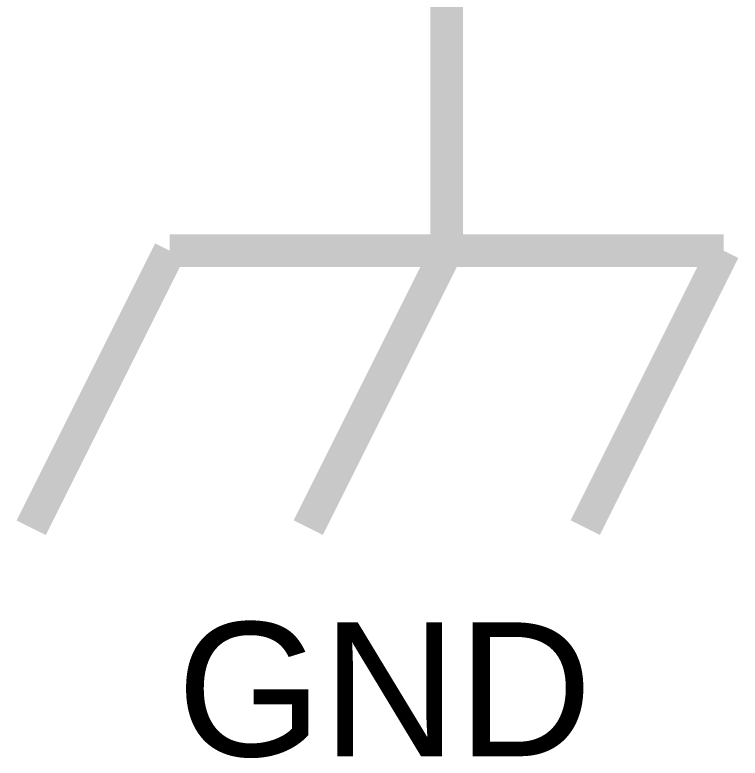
# Model space of a CAD drawing. Header units: millimetres. Extents: x 0 to 594, y 0 to 420.
# Drawn here: x 437.52 to 444.17, y 295.6 to 302.42 of the extents above; entities that cross this region are included whole.
import ezdxf

# ---------------------------------------------------------------- set-up
doc = ezdxf.new("R2010")
doc.units = ezdxf.units.MM
doc.layers.add('Sheet', color=255, linetype='Continuous')
doc.styles.get("Standard").update_dxf_attribs({"font": 'arial.ttf'})

msp = doc.modelspace()

# ---------------------------------------------------------------- linework, layer by layer
at = {"layer": 'Sheet', "color": 0, "const_width": 0.2997}
for points in [[(441.4785, 302.7971), (441.4785, 300.257)], [(438.9386, 300.257), (437.6686, 297.717)], [(438.9386, 300.257), (444.0184, 300.257)], [(441.4785, 300.257), (440.2085, 297.717)], [(444.0184, 300.257), (442.7484, 297.717)]]:
    msp.add_lwpolyline(points, dxfattribs=at)

# ---------------------------------------------------------------- texts
at = {"layer": 'Sheet', "color": 0}
msp.add_text('GND', height=1.2277, dxfattribs=at).set_placement((439.0021, 295.6214))

doc.saveas('drawing.dxf')
